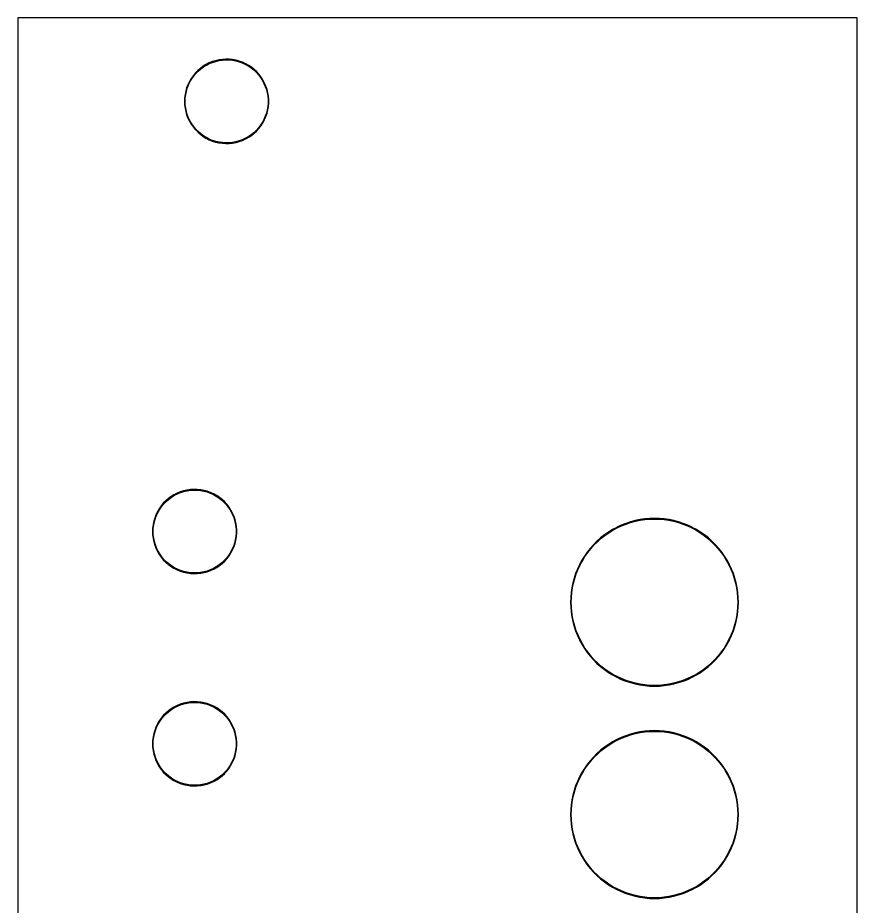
# Model space of a CAD drawing. Extents: x 2 to 32, y 9 to 138.
# Drawn here: x 1.71 to 31.85, y 105.86 to 137.75 of the extents above; entities that cross this region are included whole.
import ezdxf

# ---------------------------------------------------------------- set-up
doc = ezdxf.new("R2010")
doc.units = 0

msp = doc.modelspace()

# ---------------------------------------------------------------- linework, layer by layer
at = {"color": 5, "true_color": 0x0000ff}
msp.add_polyline3d([(31.84652, 9.25322, 0), (31.84652, 137.75436, 0), (1.70687, 137.75436, 0), (1.70687, 9.25322, 0), (31.84652, 9.25322, 0)], close=True, dxfattribs=at)
at = {"color": 34, "true_color": 0x008000}
for points in [[(1.70688, 9.25322, 0), (31.84652, 9.25322, 0), (31.84652, 137.75436, 0), (1.70688, 137.75436, 0), (1.70688, 9.25322, 0)], [(9.05256, 136.26083, 0), (8.93064, 136.24305, 0), (8.92671, 136.24243, 0), (8.80733, 136.21449, 0), (8.69049, 136.17893, 0), (8.57619, 136.13321, 0), (8.57265, 136.1314, 0), (8.46343, 136.07552, 0), (8.35929, 136.01203, 0), (8.26277, 135.93837, 0), (8.16879, 135.85709, 0), (8.07962, 135.76792, 0), (8.00342, 135.67393, 0), (7.9323, 135.57488, 0), (7.8688, 135.4682, 0), (7.867, 135.46466, 0), (7.8162, 135.3529, 0), (7.77048, 135.2386, 0), (7.73746, 135.12176, 0), (7.71206, 135.00237, 0), (7.71144, 134.99846, 0), (7.69619, 134.87654, 0), (7.69112, 134.75461, 0), (7.69619, 134.6327, 0), (7.71144, 134.51077, 0), (7.71206, 134.50684, 0), (7.73746, 134.38747, 0), (7.77048, 134.27063, 0), (7.8162, 134.15633, 0), (7.867, 134.04457, 0), (7.8688, 134.04103, 0), (7.9323, 133.93435, 0), (8.00342, 133.83528, 0), (8.07962, 133.74131, 0), (8.08243, 133.73849, 0), (8.08245, 133.73848, 0), (8.16596, 133.65497, 0), (8.16597, 133.65495, 0), (8.16879, 133.65214, 0), (8.26277, 133.57086, 0), (8.35929, 133.4972, 0), (8.46343, 133.43369, 0), (8.57265, 133.37782, 0), (8.57619, 133.37602, 0), (8.69049, 133.3303, 0), (8.80733, 133.29473, 0), (8.92671, 133.26679, 0), (8.93064, 133.26618, 0), (9.05256, 133.2484, 0), (9.17448, 133.24078, 0), (9.29639, 133.24331, 0), (9.41832, 133.25602, 0), (9.42224, 133.25664, 0), (9.54416, 133.2795, 0), (9.661, 133.30998, 0), (9.7753, 133.35316, 0), (9.88706, 133.40396, 0), (9.89059, 133.40575, 0), (9.99728, 133.46418, 0), (10.09887, 133.53276, 0), (10.19539, 133.60896, 0), (10.2843, 133.69278, 0), (10.28711, 133.69559, 0), (10.36839, 133.78702, 0), (10.44459, 133.88355, 0), (10.51063, 133.98768, 0), (10.56651, 134.09691, 0), (10.56831, 134.10045, 0), (10.61911, 134.21221, 0), (10.65721, 134.32651, 0), (10.68769, 134.44589, 0), (10.70801, 134.56781, 0), (10.70864, 134.57173, 0), (10.7188, 134.69366, 0), (10.7188, 134.81557, 0), (10.70864, 134.9375, 0), (10.70801, 134.94142, 0), (10.68769, 135.06334, 0), (10.65721, 135.18271, 0), (10.61911, 135.29702, 0), (10.56831, 135.40878, 0), (10.56651, 135.41232, 0), (10.51063, 135.52153, 0), (10.44459, 135.62567, 0), (10.36839, 135.72219, 0), (10.28711, 135.81364, 0), (10.2843, 135.81645, 0), (10.19539, 135.90027, 0), (10.09887, 135.97647, 0), (9.99728, 136.04505, 0), (9.89059, 136.10346, 0), (9.88706, 136.10526, 0), (9.7753, 136.15607, 0), (9.661, 136.19925, 0), (9.54416, 136.22972, 0), (9.42224, 136.25259, 0), (9.41832, 136.25322, 0), (9.29639, 136.26592, 0), (9.17448, 136.26845, 0), (9.05256, 136.26083, 0)], [(9.41701, 133.28128, 0), (9.29639, 133.26871, 0), (9.17448, 133.26618, 0), (9.05256, 133.2738, 0), (8.93398, 133.29108, 0), (8.81518, 133.31889, 0), (8.69834, 133.35445, 0), (8.58414, 133.40013, 0), (8.47836, 133.45425, 0), (8.37421, 133.51775, 0), (8.27769, 133.59141, 0), (8.18386, 133.67255, 0), (8.10017, 133.75624, 0), (8.02397, 133.85022, 0), (7.95285, 133.94927, 0), (7.89016, 134.0546, 0), (7.84035, 134.16417, 0), (7.79463, 134.27848, 0), (7.76161, 134.39532, 0), (7.73652, 134.51323, 0), (7.72159, 134.6327, 0), (7.71652, 134.75461, 0), (7.72159, 134.87654, 0), (7.73652, 134.996, 0), (7.76161, 135.11391, 0), (7.79463, 135.23075, 0), (7.84035, 135.34504, 0), (7.89018, 135.45466, 0), (7.95285, 135.55994, 0), (8.02397, 135.65901, 0), (8.10017, 135.75299, 0), (8.18378, 135.8366, 0), (8.27769, 135.91782, 0), (8.37421, 135.99148, 0), (8.47836, 136.05498, 0), (8.58414, 136.1091, 0), (8.69834, 136.15477, 0), (8.81518, 136.19034, 0), (8.93398, 136.21815, 0), (9.05256, 136.23543, 0), (9.17448, 136.24305, 0), (9.29639, 136.24052, 0), (9.4169, 136.22797, 0), (9.53631, 136.20558, 0), (9.65315, 136.17509, 0), (9.76745, 136.13192, 0), (9.87772, 136.0818, 0), (9.98235, 136.02449, 0), (10.08395, 135.95592, 0), (10.18047, 135.87972, 0), (10.2675, 135.79766, 0), (10.34784, 135.70727, 0), (10.42404, 135.61075, 0), (10.49008, 135.50661, 0), (10.54421, 135.40081, 0), (10.59496, 135.28917, 0), (10.63306, 135.17487, 0), (10.66354, 135.05549, 0), (10.68325, 134.9372, 0), (10.69339, 134.81557, 0), (10.69339, 134.69366, 0), (10.68325, 134.57203, 0), (10.66354, 134.45374, 0), (10.63306, 134.33436, 0), (10.59496, 134.22005, 0), (10.54425, 134.1085, 0), (10.49008, 134.00262, 0), (10.42404, 133.89848, 0), (10.34784, 133.80196, 0), (10.26744, 133.71151, 0), (10.18047, 133.62951, 0), (10.08395, 133.55331, 0), (9.98235, 133.48473, 0), (9.87772, 133.42743, 0), (9.76745, 133.37731, 0), (9.65315, 133.33412, 0), (9.53631, 133.30365, 0), (9.41701, 133.28128, 0)], [(7.90447, 120.82017, 0), (7.78256, 120.80239, 0), (7.77863, 120.80177, 0), (7.65925, 120.77383, 0), (7.54241, 120.73827, 0), (7.42811, 120.69255, 0), (7.42457, 120.69075, 0), (7.31535, 120.63487, 0), (7.21121, 120.57137, 0), (7.11469, 120.49771, 0), (7.02071, 120.41643, 0), (6.93154, 120.32726, 0), (6.85534, 120.23328, 0), (6.78422, 120.13422, 0), (6.72072, 120.02754, 0), (6.71892, 120.024, 0), (6.66812, 119.91224, 0), (6.6224, 119.79794, 0), (6.58938, 119.6811, 0), (6.56398, 119.56172, 0), (6.56336, 119.55779, 0), (6.54811, 119.43588, 0), (6.54304, 119.31396, 0), (6.54811, 119.19204, 0), (6.56336, 119.07012, 0), (6.56398, 119.06619, 0), (6.58938, 118.94681, 0), (6.6224, 118.82997, 0), (6.66812, 118.71567, 0), (6.71892, 118.60391, 0), (6.72072, 118.60037, 0), (6.78422, 118.49369, 0), (6.85534, 118.39463, 0), (6.93154, 118.30065, 0), (7.02071, 118.21148, 0), (7.11469, 118.1302, 0), (7.21121, 118.05654, 0), (7.31535, 117.99304, 0), (7.42457, 117.93716, 0), (7.42811, 117.93536, 0), (7.54241, 117.88964, 0), (7.65925, 117.85408, 0), (7.77863, 117.82614, 0), (7.78256, 117.82552, 0), (7.90447, 117.80774, 0), (8.02638, 117.80012, 0), (8.14831, 117.80265, 0), (8.27023, 117.81535, 0), (8.27416, 117.81598, 0), (8.39608, 117.83884, 0), (8.51291, 117.86932, 0), (8.62722, 117.9125, 0), (8.73898, 117.9633, 0), (8.74252, 117.9651, 0), (8.8492, 118.02352, 0), (8.95079, 118.0921, 0), (9.04731, 118.1683, 0), (9.13622, 118.25212, 0), (9.13903, 118.25493, 0), (9.22031, 118.34637, 0), (9.29651, 118.44289, 0), (9.36255, 118.54703, 0), (9.41843, 118.65625, 0), (9.42023, 118.65979, 0), (9.47103, 118.77155, 0), (9.50913, 118.88585, 0), (9.53961, 119.00523, 0), (9.55993, 119.12715, 0), (9.56056, 119.13108, 0), (9.57072, 119.253, 0), (9.57072, 119.37491, 0), (9.56056, 119.49684, 0), (9.55993, 119.50076, 0), (9.53961, 119.62268, 0), (9.50913, 119.74206, 0), (9.47103, 119.85636, 0), (9.42023, 119.96812, 0), (9.41843, 119.97166, 0), (9.36255, 120.08088, 0), (9.29651, 120.18502, 0), (9.22031, 120.28154, 0), (9.13903, 120.37298, 0), (9.13622, 120.37579, 0), (9.04731, 120.45961, 0), (8.95079, 120.53581, 0), (8.8492, 120.60439, 0), (8.74252, 120.66281, 0), (8.73898, 120.66461, 0), (8.62722, 120.71541, 0), (8.51291, 120.75859, 0), (8.39608, 120.78907, 0), (8.27416, 120.81193, 0), (8.27023, 120.81255, 0), (8.14831, 120.82526, 0), (8.02638, 120.82779, 0), (7.90447, 120.82017, 0)], [(8.26885, 117.84061, 0), (8.14831, 117.82805, 0), (8.02638, 117.82552, 0), (7.90447, 117.83314, 0), (7.78582, 117.85044, 0), (7.6671, 117.87823, 0), (7.55026, 117.91379, 0), (7.43606, 117.95947, 0), (7.33028, 118.01359, 0), (7.22614, 118.07709, 0), (7.12962, 118.15075, 0), (7.03564, 118.23203, 0), (6.95209, 118.31558, 0), (6.87589, 118.40956, 0), (6.80477, 118.50862, 0), (6.74208, 118.61394, 0), (6.69227, 118.72352, 0), (6.64655, 118.83782, 0), (6.61353, 118.95466, 0), (6.58847, 119.07245, 0), (6.57351, 119.19204, 0), (6.56843, 119.31396, 0), (6.57351, 119.43588, 0), (6.58847, 119.55546, 0), (6.61353, 119.67325, 0), (6.64655, 119.79009, 0), (6.69227, 119.90439, 0), (6.74208, 120.01397, 0), (6.80477, 120.11929, 0), (6.87589, 120.21835, 0), (6.95209, 120.31233, 0), (7.03564, 120.39588, 0), (7.12962, 120.47716, 0), (7.22614, 120.55082, 0), (7.33028, 120.61432, 0), (7.43606, 120.66844, 0), (7.55026, 120.71412, 0), (7.6671, 120.74968, 0), (7.78582, 120.77747, 0), (7.90447, 120.79477, 0), (8.02638, 120.8024, 0), (8.14831, 120.79986, 0), (8.26897, 120.78728, 0), (8.38823, 120.76492, 0), (8.50507, 120.73444, 0), (8.61937, 120.69126, 0), (8.72958, 120.64116, 0), (8.83427, 120.58384, 0), (8.93587, 120.51526, 0), (9.03239, 120.43906, 0), (9.11936, 120.35706, 0), (9.19976, 120.26661, 0), (9.27596, 120.17009, 0), (9.342, 120.06595, 0), (9.39617, 119.96007, 0), (9.44688, 119.84851, 0), (9.48498, 119.73421, 0), (9.51545, 119.61483, 0), (9.53518, 119.49654, 0), (9.54532, 119.37491, 0), (9.54532, 119.253, 0), (9.53517, 119.13136, 0), (9.51545, 119.01308, 0), (9.48498, 118.8937, 0), (9.44688, 118.7794, 0), (9.39617, 118.66784, 0), (9.342, 118.56196, 0), (9.27596, 118.45782, 0), (9.19976, 118.3613, 0), (9.11936, 118.27085, 0), (9.03239, 118.18885, 0), (8.93587, 118.11265, 0), (8.83427, 118.04407, 0), (8.72958, 117.98675, 0), (8.61937, 117.93665, 0), (8.50507, 117.89347, 0), (8.38823, 117.86299, 0), (8.26885, 117.84061, 0)], [(26.75901, 114.70909, 0), (26.87585, 114.83863, 0), (26.98253, 114.97579, 0), (27.08413, 115.11803, 0), (27.17557, 115.26535, 0), (27.25685, 115.42029, 0), (27.25865, 115.42383, 0), (27.33231, 115.58131, 0), (27.39835, 115.74387, 0), (27.45169, 115.90897, 0), (27.49741, 116.07915, 0), (27.53297, 116.24933, 0), (27.53359, 116.25326, 0), (27.55899, 116.42598, 0), (27.57423, 116.59869, 0), (27.57931, 116.77396, 0), (27.57423, 116.94922, 0), (27.55899, 117.12194, 0), (27.53359, 117.29465, 0), (27.53297, 117.29858, 0), (27.49741, 117.46876, 0), (27.45169, 117.63894, 0), (27.39835, 117.80404, 0), (27.33231, 117.9666, 0), (27.25865, 118.12408, 0), (27.25685, 118.12762, 0), (27.17557, 118.28002, 0), (27.08413, 118.42988, 0), (26.98253, 118.57212, 0), (26.87585, 118.70928, 0), (26.75901, 118.83882, 0), (26.63174, 118.96609, 0), (26.5022, 119.08293, 0), (26.36504, 119.18961, 0), (26.2228, 119.29121, 0), (26.07294, 119.38265, 0), (25.92054, 119.46393, 0), (25.917, 119.46573, 0), (25.75952, 119.53939, 0), (25.59696, 119.60543, 0), (25.43186, 119.65877, 0), (25.26168, 119.70449, 0), (25.0915, 119.74005, 0), (25.08758, 119.74068, 0), (24.91485, 119.76607, 0), (24.74214, 119.78132, 0), (24.56687, 119.78639, 0), (24.39162, 119.78132, 0), (24.2189, 119.76607, 0), (24.04618, 119.74068, 0), (24.04225, 119.74005, 0), (23.87207, 119.70449, 0), (23.70189, 119.65877, 0), (23.53679, 119.60543, 0), (23.37423, 119.53939, 0), (23.21675, 119.46573, 0), (23.21321, 119.46393, 0), (23.05827, 119.38265, 0), (22.91095, 119.29121, 0), (22.76871, 119.18961, 0), (22.63155, 119.08293, 0), (22.50201, 118.96609, 0), (22.37474, 118.83882, 0), (22.2579, 118.70928, 0), (22.15122, 118.57212, 0), (22.04962, 118.42988, 0), (21.95818, 118.28002, 0), (21.8769, 118.12762, 0), (21.8751, 118.12408, 0), (21.80144, 117.9666, 0), (21.7354, 117.80404, 0), (21.68206, 117.63894, 0), (21.63634, 117.46876, 0), (21.60078, 117.29858, 0), (21.60016, 117.29465, 0), (21.57476, 117.12194, 0), (21.55952, 116.94922, 0), (21.55444, 116.77396, 0), (21.55952, 116.59869, 0), (21.57476, 116.42598, 0), (21.60016, 116.25326, 0), (21.60078, 116.24933, 0), (21.63634, 116.07915, 0), (21.68206, 115.90897, 0), (21.7354, 115.74387, 0), (21.80144, 115.58131, 0), (21.8751, 115.42383, 0), (21.8769, 115.42029, 0), (21.95818, 115.26535, 0), (22.04962, 115.11803, 0), (22.15122, 114.97579, 0), (22.2579, 114.83863, 0), (22.37474, 114.70909, 0), (22.50201, 114.58182, 0), (22.63155, 114.46498, 0), (22.76871, 114.3583, 0), (22.91095, 114.2567, 0), (23.05827, 114.16526, 0), (23.21321, 114.08398, 0), (23.21675, 114.08218, 0), (23.37423, 114.00852, 0), (23.53679, 113.94248, 0), (23.70189, 113.88914, 0), (23.87207, 113.84342, 0), (24.04225, 113.80786, 0), (24.04618, 113.80724, 0), (24.2189, 113.78184, 0), (24.39162, 113.7666, 0), (24.56687, 113.76152, 0), (24.74214, 113.7666, 0), (24.91485, 113.78184, 0), (25.08758, 113.80724, 0), (25.0915, 113.80786, 0), (25.26168, 113.84342, 0), (25.43186, 113.88914, 0), (25.59696, 113.94248, 0), (25.75952, 114.00852, 0), (25.917, 114.08218, 0), (25.92054, 114.08398, 0), (26.07548, 114.16526, 0), (26.2228, 114.2567, 0), (26.36504, 114.3583, 0), (26.5022, 114.46498, 0), (26.63174, 114.58182, 0), (26.75901, 114.70909, 0)], [(24.91485, 113.80724, 0), (24.74214, 113.79199, 0), (24.56687, 113.78692, 0), (24.39162, 113.79199, 0), (24.2189, 113.80724, 0), (24.04939, 113.83216, 0), (23.87992, 113.86757, 0), (23.70974, 113.91329, 0), (23.54464, 113.96663, 0), (23.38208, 114.03267, 0), (23.2256, 114.10586, 0), (23.0732, 114.18581, 0), (22.92588, 114.27725, 0), (22.78364, 114.37885, 0), (22.64648, 114.48553, 0), (22.51694, 114.60237, 0), (22.39529, 114.72402, 0), (22.27845, 114.85356, 0), (22.17177, 114.99072, 0), (22.07017, 115.13296, 0), (21.97873, 115.28028, 0), (21.89878, 115.43268, 0), (21.82559, 115.58916, 0), (21.75955, 115.75172, 0), (21.70621, 115.91682, 0), (21.66049, 116.087, 0), (21.62508, 116.25647, 0), (21.60016, 116.42598, 0), (21.58492, 116.59869, 0), (21.57983, 116.77396, 0), (21.58492, 116.94922, 0), (21.60016, 117.12194, 0), (21.62508, 117.29144, 0), (21.66049, 117.46091, 0), (21.70621, 117.63109, 0), (21.75955, 117.79619, 0), (21.82559, 117.95875, 0), (21.89862, 118.11489, 0), (21.97873, 118.26509, 0), (22.07017, 118.41495, 0), (22.17177, 118.55719, 0), (22.27845, 118.69435, 0), (22.39529, 118.82389, 0), (22.51694, 118.94554, 0), (22.64648, 119.06238, 0), (22.78364, 119.16906, 0), (22.92588, 119.27066, 0), (23.0732, 119.3621, 0), (23.2256, 119.44205, 0), (23.38208, 119.51524, 0), (23.54464, 119.58128, 0), (23.70974, 119.63462, 0), (23.87992, 119.68034, 0), (24.04939, 119.71575, 0), (24.2189, 119.74067, 0), (24.39162, 119.75592, 0), (24.56687, 119.76099, 0), (24.74214, 119.75592, 0), (24.91485, 119.74067, 0), (25.08433, 119.71576, 0), (25.25383, 119.68034, 0), (25.42401, 119.63462, 0), (25.58911, 119.58128, 0), (25.75167, 119.51524, 0), (25.90781, 119.44221, 0), (26.05801, 119.3621, 0), (26.20787, 119.27066, 0), (26.35011, 119.16906, 0), (26.48727, 119.06238, 0), (26.61681, 118.94554, 0), (26.73846, 118.82389, 0), (26.8553, 118.69435, 0), (26.96198, 118.55719, 0), (27.06358, 118.41495, 0), (27.15502, 118.26509, 0), (27.23513, 118.11489, 0), (27.30816, 117.95875, 0), (27.3742, 117.79619, 0), (27.42754, 117.63109, 0), (27.47326, 117.46091, 0), (27.50867, 117.29143, 0), (27.5336, 117.12194, 0), (27.54884, 116.94922, 0), (27.55392, 116.77396, 0), (27.54884, 116.59869, 0), (27.5336, 116.42598, 0), (27.50867, 116.25648, 0), (27.47326, 116.087, 0), (27.42754, 115.91682, 0), (27.3742, 115.75172, 0), (27.30816, 115.58916, 0), (27.23497, 115.43268, 0), (27.15502, 115.28028, 0), (27.06358, 115.13296, 0), (26.96198, 114.99072, 0), (26.8553, 114.85356, 0), (26.73846, 114.72402, 0), (26.61681, 114.60237, 0), (26.48727, 114.48553, 0), (26.35011, 114.37885, 0), (26.20787, 114.27725, 0), (26.06055, 114.18581, 0), (25.90815, 114.10586, 0), (25.75167, 114.03267, 0), (25.58911, 113.96663, 0), (25.42401, 113.91329, 0), (25.25383, 113.86757, 0), (25.08433, 113.83215, 0), (24.91485, 113.80724, 0)], [(7.90447, 113.20017, 0), (7.78256, 113.18239, 0), (7.77863, 113.18177, 0), (7.65925, 113.15383, 0), (7.54241, 113.11827, 0), (7.42811, 113.07255, 0), (7.42457, 113.07075, 0), (7.31535, 113.01487, 0), (7.21121, 112.95137, 0), (7.11469, 112.87771, 0), (7.02071, 112.79643, 0), (6.93154, 112.70726, 0), (6.85534, 112.61328, 0), (6.78422, 112.51422, 0), (6.72072, 112.40754, 0), (6.71892, 112.404, 0), (6.66812, 112.29224, 0), (6.6224, 112.17794, 0), (6.58938, 112.0611, 0), (6.56398, 111.94172, 0), (6.56336, 111.9378, 0), (6.54811, 111.81587, 0), (6.54304, 111.69396, 0), (6.54811, 111.57203, 0), (6.56336, 111.45012, 0), (6.56398, 111.44619, 0), (6.58938, 111.32681, 0), (6.6224, 111.20997, 0), (6.66812, 111.09567, 0), (6.71892, 110.98391, 0), (6.72072, 110.98037, 0), (6.78422, 110.87369, 0), (6.85534, 110.77463, 0), (6.93154, 110.68065, 0), (7.02071, 110.59148, 0), (7.11469, 110.5102, 0), (7.21121, 110.43654, 0), (7.31535, 110.37304, 0), (7.42457, 110.31716, 0), (7.42811, 110.31536, 0), (7.54241, 110.26964, 0), (7.65925, 110.23408, 0), (7.77863, 110.20614, 0), (7.78256, 110.20552, 0), (7.90447, 110.18774, 0), (8.02638, 110.18012, 0), (8.14831, 110.18266, 0), (8.27023, 110.19536, 0), (8.27416, 110.19598, 0), (8.39608, 110.21884, 0), (8.51291, 110.24932, 0), (8.62722, 110.2925, 0), (8.73898, 110.3433, 0), (8.74252, 110.3451, 0), (8.8492, 110.40352, 0), (8.95079, 110.4721, 0), (9.04731, 110.5483, 0), (9.13622, 110.63212, 0), (9.13903, 110.63493, 0), (9.22031, 110.72637, 0), (9.29651, 110.82289, 0), (9.36255, 110.92703, 0), (9.41843, 111.03625, 0), (9.42023, 111.03979, 0), (9.47103, 111.15155, 0), (9.50913, 111.26585, 0), (9.53961, 111.38523, 0), (9.55993, 111.50715, 0), (9.56056, 111.51108, 0), (9.57072, 111.63299, 0), (9.57072, 111.75492, 0), (9.56056, 111.87684, 0), (9.55993, 111.88076, 0), (9.53961, 112.00268, 0), (9.50913, 112.12206, 0), (9.47103, 112.23636, 0), (9.42023, 112.34812, 0), (9.41843, 112.35166, 0), (9.36255, 112.46088, 0), (9.29651, 112.56502, 0), (9.22031, 112.66154, 0), (9.13903, 112.75298, 0), (9.13622, 112.75579, 0), (9.04731, 112.83961, 0), (8.95079, 112.91581, 0), (8.8492, 112.98439, 0), (8.74252, 113.04281, 0), (8.73898, 113.04461, 0), (8.62722, 113.09541, 0), (8.51291, 113.13859, 0), (8.39608, 113.16907, 0), (8.27416, 113.19193, 0), (8.27023, 113.19255, 0), (8.14831, 113.20526, 0), (8.02638, 113.2078, 0), (7.90447, 113.20017, 0)], [(8.26885, 110.22061, 0), (8.14831, 110.20805, 0), (8.02638, 110.20552, 0), (7.90447, 110.21313, 0), (7.78593, 110.23042, 0), (7.6671, 110.25823, 0), (7.55026, 110.29379, 0), (7.43606, 110.33947, 0), (7.33028, 110.39359, 0), (7.22614, 110.45709, 0), (7.12962, 110.53075, 0), (7.03564, 110.61203, 0), (6.95209, 110.69558, 0), (6.87589, 110.78956, 0), (6.80477, 110.88862, 0), (6.74208, 110.99394, 0), (6.69227, 111.10352, 0), (6.64655, 111.21782, 0), (6.61353, 111.33466, 0), (6.58847, 111.45245, 0), (6.57351, 111.57203, 0), (6.56843, 111.69396, 0), (6.57351, 111.81587, 0), (6.58847, 111.93545, 0), (6.61353, 112.05325, 0), (6.64655, 112.17009, 0), (6.69227, 112.28439, 0), (6.74208, 112.39397, 0), (6.80477, 112.49929, 0), (6.87589, 112.59835, 0), (6.95209, 112.69233, 0), (7.03564, 112.77588, 0), (7.12962, 112.85716, 0), (7.22614, 112.93082, 0), (7.33028, 112.99432, 0), (7.43606, 113.04844, 0), (7.55026, 113.09412, 0), (7.6671, 113.12968, 0), (7.78593, 113.15749, 0), (7.90447, 113.17478, 0), (8.02638, 113.1824, 0), (8.14831, 113.17986, 0), (8.26885, 113.1673, 0), (8.38823, 113.14492, 0), (8.50507, 113.11444, 0), (8.61937, 113.07126, 0), (8.72958, 113.02116, 0), (8.83427, 112.96384, 0), (8.93587, 112.89526, 0), (9.03239, 112.81906, 0), (9.11936, 112.73706, 0), (9.19976, 112.64661, 0), (9.27596, 112.55009, 0), (9.342, 112.44595, 0), (9.39617, 112.34007, 0), (9.44688, 112.22851, 0), (9.48498, 112.11421, 0), (9.51545, 111.99483, 0), (9.53518, 111.87654, 0), (9.54532, 111.75492, 0), (9.54532, 111.63299, 0), (9.53517, 111.51136, 0), (9.51545, 111.39308, 0), (9.48498, 111.2737, 0), (9.44688, 111.1594, 0), (9.39617, 111.04784, 0), (9.342, 110.94196, 0), (9.27596, 110.83782, 0), (9.19976, 110.7413, 0), (9.11936, 110.65085, 0), (9.03239, 110.56885, 0), (8.93587, 110.49265, 0), (8.83427, 110.42407, 0), (8.72958, 110.36675, 0), (8.61937, 110.31665, 0), (8.50507, 110.27347, 0), (8.38823, 110.24299, 0), (8.26885, 110.22061, 0)], [(26.75901, 107.08909, 0), (26.87585, 107.21863, 0), (26.98253, 107.35579, 0), (27.08413, 107.49803, 0), (27.17557, 107.64535, 0), (27.25685, 107.80029, 0), (27.25865, 107.80383, 0), (27.33231, 107.96131, 0), (27.39835, 108.12387, 0), (27.45169, 108.28897, 0), (27.49741, 108.45915, 0), (27.53297, 108.62933, 0), (27.53359, 108.63326, 0), (27.55899, 108.80598, 0), (27.57423, 108.97869, 0), (27.57931, 109.15395, 0), (27.57423, 109.32921, 0), (27.55899, 109.50193, 0), (27.53359, 109.67465, 0), (27.53297, 109.67858, 0), (27.49741, 109.84876, 0), (27.45169, 110.01894, 0), (27.39835, 110.18404, 0), (27.33231, 110.3466, 0), (27.25865, 110.50408, 0), (27.25685, 110.50762, 0), (27.17557, 110.66002, 0), (27.08413, 110.80988, 0), (26.98253, 110.95212, 0), (26.87585, 111.08928, 0), (26.75901, 111.21882, 0), (26.63174, 111.34609, 0), (26.5022, 111.46293, 0), (26.36504, 111.56961, 0), (26.2228, 111.67121, 0), (26.07294, 111.76265, 0), (25.92054, 111.84393, 0), (25.917, 111.84573, 0), (25.75952, 111.91939, 0), (25.59696, 111.98543, 0), (25.43186, 112.03877, 0), (25.26168, 112.08449, 0), (25.0915, 112.12005, 0), (25.08758, 112.12068, 0), (24.91485, 112.14607, 0), (24.74214, 112.16131, 0), (24.56687, 112.16639, 0), (24.39162, 112.16131, 0), (24.2189, 112.14607, 0), (24.04618, 112.12068, 0), (24.04225, 112.12005, 0), (23.87207, 112.08449, 0), (23.70189, 112.03877, 0), (23.53679, 111.98543, 0), (23.37423, 111.91939, 0), (23.21675, 111.84573, 0), (23.21321, 111.84393, 0), (23.05827, 111.76265, 0), (22.91095, 111.67121, 0), (22.76871, 111.56961, 0), (22.63155, 111.46293, 0), (22.50201, 111.34609, 0), (22.37474, 111.21882, 0), (22.2579, 111.08928, 0), (22.15122, 110.95212, 0), (22.04962, 110.80988, 0), (21.95818, 110.66002, 0), (21.8769, 110.50762, 0), (21.8751, 110.50408, 0), (21.80144, 110.3466, 0), (21.7354, 110.18404, 0), (21.68206, 110.01894, 0), (21.63634, 109.84876, 0), (21.60078, 109.67858, 0), (21.60016, 109.67465, 0), (21.57476, 109.50193, 0), (21.55952, 109.32921, 0), (21.55444, 109.15395, 0), (21.55952, 108.97869, 0), (21.57476, 108.80598, 0), (21.60016, 108.63326, 0), (21.60078, 108.62933, 0), (21.63634, 108.45915, 0), (21.68206, 108.28897, 0), (21.7354, 108.12387, 0), (21.80144, 107.96131, 0), (21.8751, 107.80383, 0), (21.8769, 107.80029, 0), (21.95818, 107.64535, 0), (22.04962, 107.49803, 0), (22.15122, 107.35579, 0), (22.2579, 107.21863, 0), (22.37474, 107.08909, 0), (22.50201, 106.96182, 0), (22.63155, 106.84498, 0), (22.76871, 106.7383, 0), (22.91095, 106.6367, 0), (23.05827, 106.54526, 0), (23.21321, 106.46398, 0), (23.21675, 106.46218, 0), (23.37423, 106.38852, 0), (23.53679, 106.32248, 0), (23.70189, 106.26914, 0), (23.87207, 106.22342, 0), (24.04225, 106.18786, 0), (24.04618, 106.18723, 0), (24.2189, 106.16184, 0), (24.39162, 106.1466, 0), (24.56687, 106.14151, 0), (24.74214, 106.1466, 0), (24.91485, 106.16184, 0), (25.08758, 106.18723, 0), (25.0915, 106.18786, 0), (25.26168, 106.22342, 0), (25.43186, 106.26914, 0), (25.59696, 106.32248, 0), (25.75952, 106.38852, 0), (25.917, 106.46218, 0), (25.92054, 106.46398, 0), (26.07548, 106.54526, 0), (26.2228, 106.6367, 0), (26.36504, 106.7383, 0), (26.5022, 106.84498, 0), (26.63174, 106.96182, 0), (26.75901, 107.08909, 0)], [(24.91485, 106.18724, 0), (24.74214, 106.17199, 0), (24.56687, 106.16691, 0), (24.39162, 106.17199, 0), (24.2189, 106.18724, 0), (24.04939, 106.21216, 0), (23.87992, 106.24757, 0), (23.70974, 106.29329, 0), (23.54464, 106.34663, 0), (23.38208, 106.41267, 0), (23.2256, 106.48586, 0), (23.0732, 106.56581, 0), (22.92588, 106.65725, 0), (22.78364, 106.75885, 0), (22.64648, 106.86553, 0), (22.51694, 106.98237, 0), (22.39529, 107.10402, 0), (22.27845, 107.23356, 0), (22.17177, 107.37072, 0), (22.07017, 107.51296, 0), (21.97873, 107.66028, 0), (21.89878, 107.81268, 0), (21.82559, 107.96916, 0), (21.75955, 108.13172, 0), (21.70621, 108.29682, 0), (21.66049, 108.467, 0), (21.62508, 108.63647, 0), (21.60016, 108.80598, 0), (21.58492, 108.97869, 0), (21.57983, 109.15395, 0), (21.58492, 109.32921, 0), (21.60016, 109.50193, 0), (21.62508, 109.67144, 0), (21.66049, 109.84091, 0), (21.70621, 110.01109, 0), (21.75955, 110.17619, 0), (21.82559, 110.33875, 0), (21.89862, 110.49489, 0), (21.97873, 110.64509, 0), (22.07017, 110.79495, 0), (22.17177, 110.93719, 0), (22.27845, 111.07435, 0), (22.39529, 111.20389, 0), (22.51694, 111.32554, 0), (22.64648, 111.44238, 0), (22.78364, 111.54906, 0), (22.92588, 111.65066, 0), (23.0732, 111.7421, 0), (23.2256, 111.82205, 0), (23.38208, 111.89524, 0), (23.54464, 111.96128, 0), (23.70974, 112.01462, 0), (23.87992, 112.06034, 0), (24.0494, 112.09575, 0), (24.2189, 112.12068, 0), (24.39162, 112.13592, 0), (24.56687, 112.141, 0), (24.74214, 112.13592, 0), (24.91485, 112.12068, 0), (25.08433, 112.09576, 0), (25.25383, 112.06034, 0), (25.42401, 112.01462, 0), (25.58911, 111.96128, 0), (25.75167, 111.89524, 0), (25.90781, 111.82221, 0), (26.05801, 111.7421, 0), (26.20787, 111.65066, 0), (26.35011, 111.54906, 0), (26.48727, 111.44238, 0), (26.61681, 111.32554, 0), (26.73846, 111.20389, 0), (26.8553, 111.07435, 0), (26.96198, 110.93719, 0), (27.06358, 110.79495, 0), (27.15502, 110.64509, 0), (27.23513, 110.49489, 0), (27.30816, 110.33875, 0), (27.3742, 110.17619, 0), (27.42754, 110.01109, 0), (27.47326, 109.84091, 0), (27.50867, 109.67143, 0), (27.5336, 109.50193, 0), (27.54884, 109.32921, 0), (27.55392, 109.15395, 0), (27.54884, 108.97869, 0), (27.5336, 108.80598, 0), (27.50867, 108.63648, 0), (27.47326, 108.467, 0), (27.42754, 108.29682, 0), (27.3742, 108.13172, 0), (27.30816, 107.96916, 0), (27.23497, 107.81268, 0), (27.15502, 107.66028, 0), (27.06358, 107.51296, 0), (26.96198, 107.37072, 0), (26.8553, 107.23356, 0), (26.73846, 107.10402, 0), (26.61681, 106.98237, 0), (26.48727, 106.86553, 0), (26.35011, 106.75885, 0), (26.20787, 106.65725, 0), (26.06055, 106.56581, 0), (25.90815, 106.48586, 0), (25.75167, 106.41267, 0), (25.58911, 106.34663, 0), (25.42401, 106.29329, 0), (25.25383, 106.24757, 0), (25.08433, 106.21215, 0), (24.91485, 106.18724, 0)]]:
    msp.add_polyline3d(points, close=True, dxfattribs=at)

doc.saveas('drawing.dxf')
